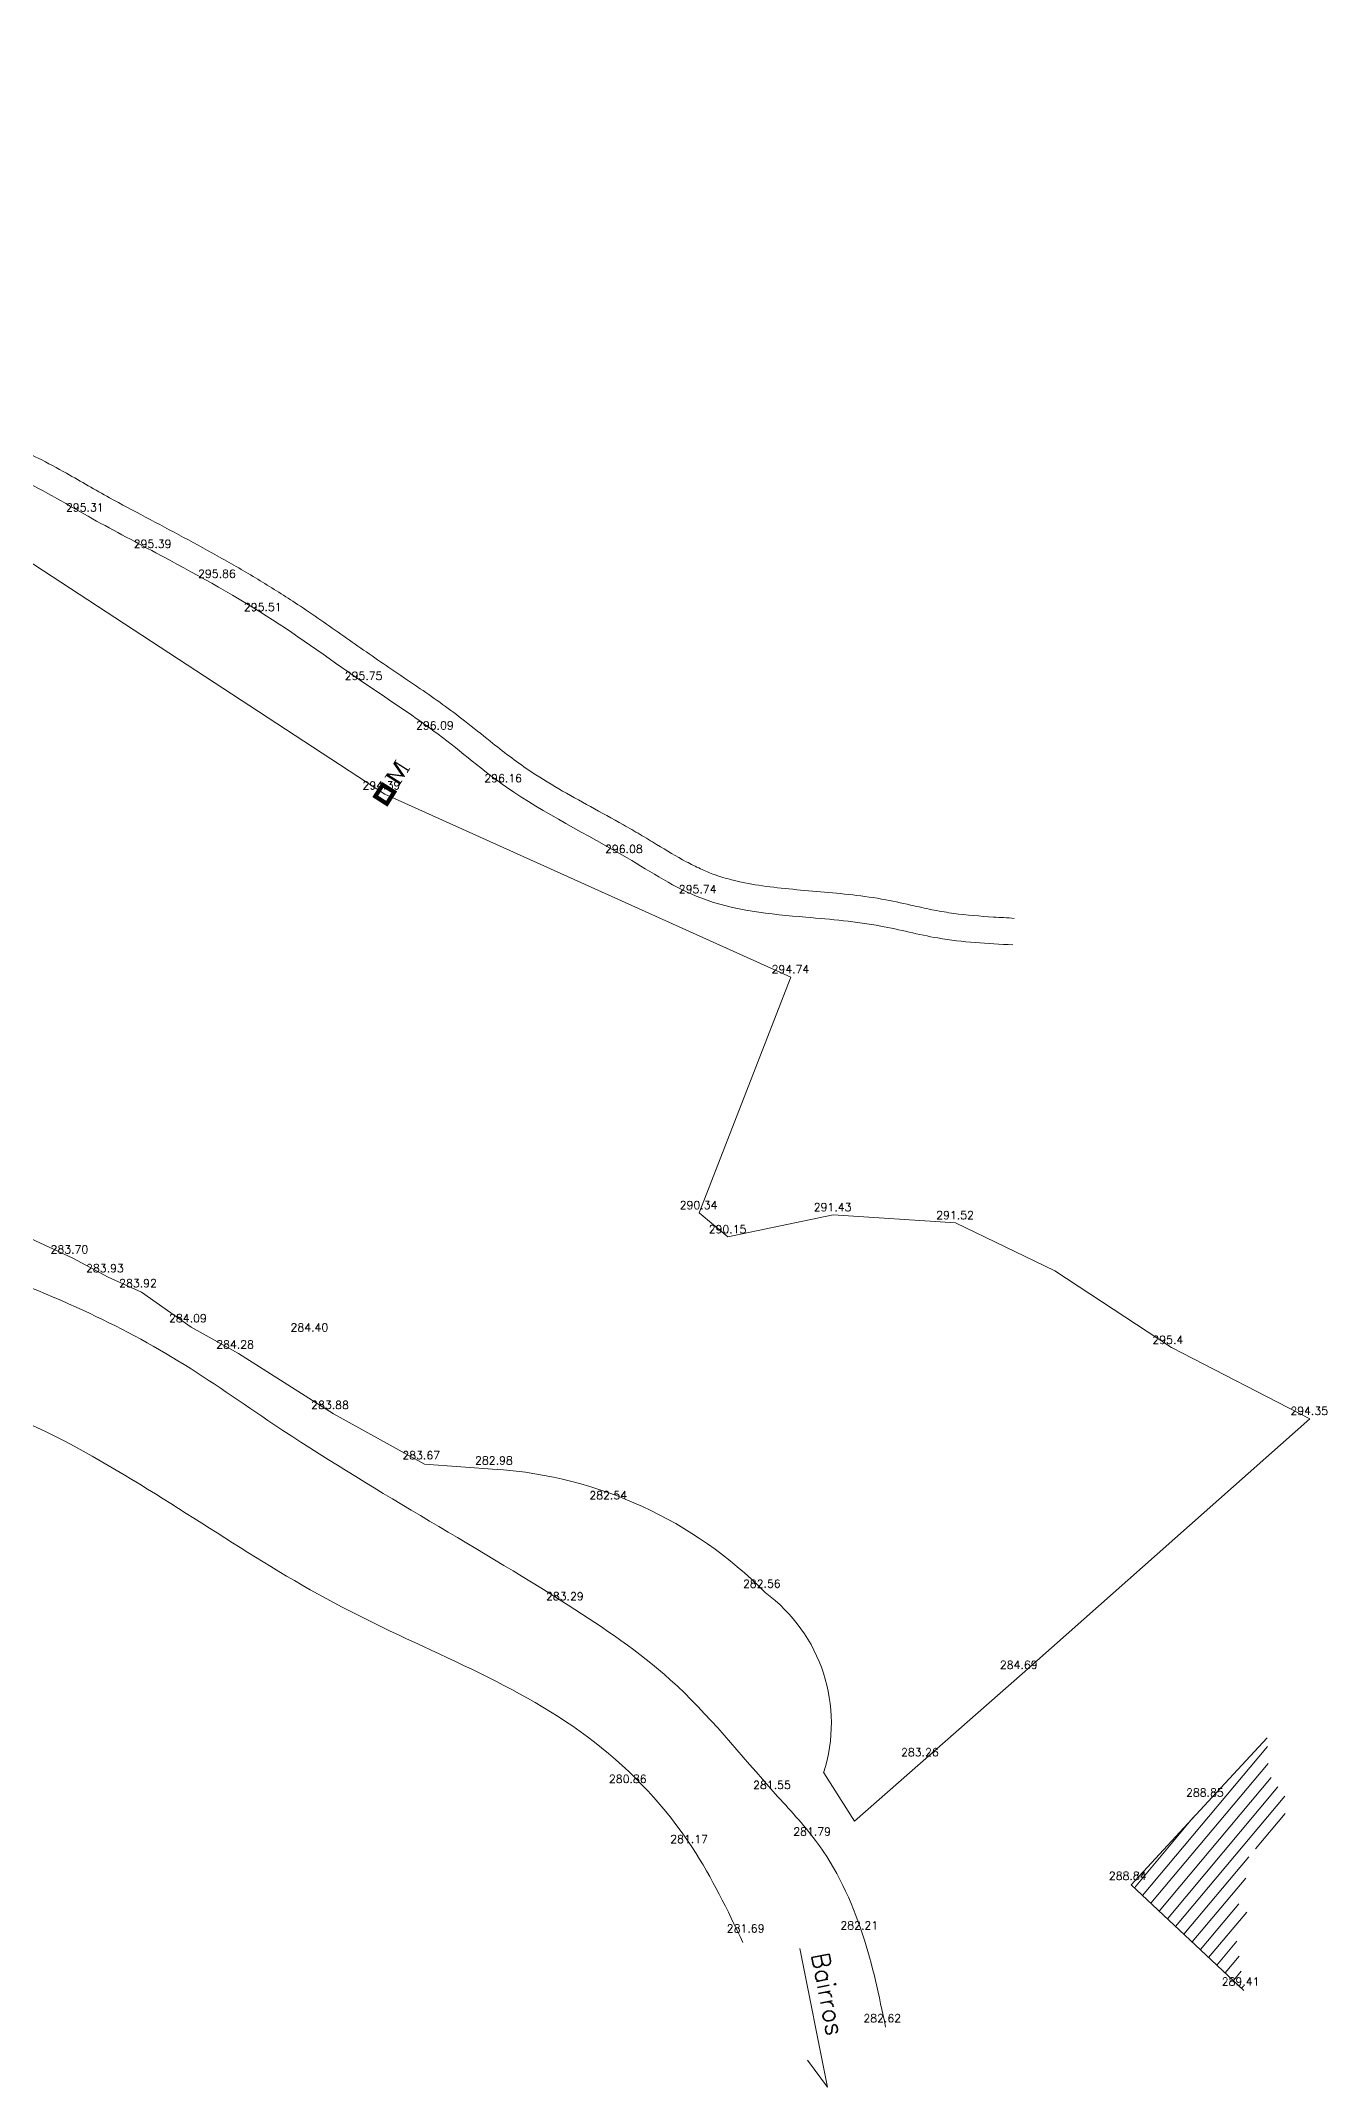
# Model space of a CAD drawing. Extents: x -10901 to -10687, y 151248 to 151425.
# Drawn here: x -10759.4 to -10687.1, y 151248.1 to 151363.1 of the extents above; entities that cross this region are included whole.
import ezdxf

# ---------------------------------------------------------------- set-up
doc = ezdxf.new("R2010")
doc.units = 0
doc.header["$LTSCALE"] = 0.1
doc.layers.get('0').update_dxf_attribs({"lineweight": 15})
for name, color, linetype, lineweight in [('caminhos', 250, 'Continuous', 15), ('CONSTRUÇOES', 12, 'Continuous', 15), ('PONTOS', 7, 'Continuous', 15)]:
    doc.layers.add(name, color=color, linetype=linetype, lineweight=lineweight)
doc.layers.add('LIM_MARCO_PARTILHA', color=40, linetype='Continuous')
doc.styles.get("Standard").update_dxf_attribs({"font": 'simplex.shx'})
doc.styles.add('TIMES NEW ROMAN', font='times.ttf')

# ---------------------------------------------------------------- blocks, each defined once
blk = doc.blocks.new('A$C06F97CB2')
at = {"layer": 'LIM_MARCO_PARTILHA', "const_width": 0.24, "elevation": -36.36}
blk.add_lwpolyline([(2.63, 1.97), (2.07, 1.43), (1.54, 1.98), (2.09, 2.52)], close=True, dxfattribs=at)
at = {"layer": 'LIM_MARCO_PARTILHA', "style": 'TIMES NEW ROMAN'}
blk.add_text('M ', height=0.96, rotation=44.0028, dxfattribs=at).set_placement((0.92, 0.24, -36.36))
blk = doc.blocks.new('*U3090', base_point=(-10719.62, 151256.49))
at = {"layer": 'PONTOS', "color": 250, "insert": (-10720.87, 151256.99), "char_height": 0.45, "attachment_point": 4}
blk.add_mtext('281.69', dxfattribs=at)
blk = doc.blocks.new('*U3091', base_point=(-10722.8, 151261.52))
at = {"layer": 'PONTOS', "color": 250, "insert": (-10724.05, 151262.02), "char_height": 0.45, "attachment_point": 4}
blk.add_mtext('281.17', dxfattribs=at)
blk = doc.blocks.new('*U3093', base_point=(-10711.94, 151251.44))
at = {"layer": 'PONTOS', "color": 250, "insert": (-10713.19, 151251.94), "char_height": 0.45, "attachment_point": 4}
blk.add_mtext('282.62', dxfattribs=at)
blk = doc.blocks.new('*U3094', base_point=(-10713.23, 151256.66))
at = {"layer": 'PONTOS', "color": 250, "insert": (-10714.48, 151257.16), "char_height": 0.45, "attachment_point": 4}
blk.add_mtext('282.21', dxfattribs=at)
blk = doc.blocks.new('*U3096', base_point=(-10718.14, 151264.56))
at = {"layer": 'PONTOS', "color": 250, "insert": (-10719.39, 151265.06), "char_height": 0.45, "attachment_point": 4}
blk.add_mtext('281.55', dxfattribs=at)
blk = doc.blocks.new('*U3103', base_point=(-10718.71, 151275.88))
at = {"layer": 'PONTOS', "color": 250, "insert": (-10719.96, 151276.38), "char_height": 0.45, "attachment_point": 4}
blk.add_mtext('282.56', dxfattribs=at)
blk = doc.blocks.new('*U3095', base_point=(-10715.88, 151261.94))
at = {"layer": 'PONTOS', "color": 250, "insert": (-10717.13, 151262.44), "char_height": 0.45, "attachment_point": 4}
blk.add_mtext('281.79', dxfattribs=at)
blk = doc.blocks.new('*U3092', base_point=(-10726.25, 151264.9))
at = {"layer": 'PONTOS', "color": 250, "insert": (-10727.5, 151265.4), "char_height": 0.45, "attachment_point": 4}
blk.add_mtext('280.86', dxfattribs=at)
blk = doc.blocks.new('*U3098', base_point=(-10693.79, 151264.13))
at = {"layer": 'PONTOS', "color": 250, "insert": (-10695.04, 151264.63), "char_height": 0.45, "attachment_point": 4}
blk.add_mtext('288.85', dxfattribs=at)
blk = doc.blocks.new('*U3105', base_point=(-10733.78, 151282.81))
at = {"layer": 'PONTOS', "color": 250, "insert": (-10735.03, 151283.31), "char_height": 0.45, "attachment_point": 4}
blk.add_mtext('282.98', dxfattribs=at)
blk = doc.blocks.new('*U3099', base_point=(-10691.78, 151253.5))
at = {"layer": 'PONTOS', "color": 250, "insert": (-10693.03, 151254), "char_height": 0.45, "attachment_point": 4}
blk.add_mtext('289.41', dxfattribs=at)
blk = doc.blocks.new('*U3107', base_point=(-10743, 151285.93))
at = {"layer": 'PONTOS', "color": 250, "insert": (-10744.25, 151286.43), "char_height": 0.45, "attachment_point": 4}
blk.add_mtext('283.88', dxfattribs=at)
blk = doc.blocks.new('*U3097', base_point=(-10729.79, 151275.17))
at = {"layer": 'PONTOS', "color": 250, "insert": (-10731.04, 151275.67), "char_height": 0.45, "attachment_point": 4}
blk.add_mtext('283.29', dxfattribs=at)
blk = doc.blocks.new('*U3100', base_point=(-10698.13, 151259.45))
at = {"layer": 'PONTOS', "color": 250, "insert": (-10699.38, 151259.95), "char_height": 0.45, "attachment_point": 4}
blk.add_mtext('288.84', dxfattribs=at)
blk = doc.blocks.new('*U3102', base_point=(-10709.82427, 151266.403835))
at = {"layer": 'PONTOS', "color": 250, "insert": (-10711.07427, 151266.903835), "char_height": 0.45, "attachment_point": 4}
blk.add_mtext('283.26', dxfattribs=at)
blk = doc.blocks.new('*U3101', base_point=(-10704.26, 151271.31))
at = {"layer": 'PONTOS', "color": 250, "insert": (-10705.51, 151271.81), "char_height": 0.45, "attachment_point": 4}
blk.add_mtext('284.69', dxfattribs=at)
blk = doc.blocks.new('*U3112', base_point=(-10726.47, 151317.2))
at = {"layer": 'PONTOS', "color": 250, "insert": (-10727.72, 151317.7), "char_height": 0.45, "attachment_point": 4}
blk.add_mtext('296.08', dxfattribs=at)
blk = doc.blocks.new('*U3104', base_point=(-10727.35, 151280.85))
at = {"layer": 'PONTOS', "color": 250, "insert": (-10728.6, 151281.35), "char_height": 0.45, "attachment_point": 4}
blk.add_mtext('282.54', dxfattribs=at)
blk = doc.blocks.new('*U3109', base_point=(-10750.99, 151290.81))
at = {"layer": 'PONTOS', "color": 250, "insert": (-10752.24, 151291.31), "char_height": 0.45, "attachment_point": 4}
blk.add_mtext('284.09', dxfattribs=at)
blk = doc.blocks.new('*U3106', base_point=(-10737.87, 151283.1))
at = {"layer": 'PONTOS', "color": 250, "insert": (-10739.12, 151283.6), "char_height": 0.45, "attachment_point": 4}
blk.add_mtext('283.67', dxfattribs=at)
blk = doc.blocks.new('*U3108', base_point=(-10748.34, 151289.33))
at = {"layer": 'PONTOS', "color": 250, "insert": (-10749.59, 151289.83), "char_height": 0.45, "attachment_point": 4}
blk.add_mtext('284.28', dxfattribs=at)
blk = doc.blocks.new('*U3111', base_point=(-10722.32, 151314.94))
at = {"layer": 'PONTOS', "color": 250, "insert": (-10723.57, 151315.44), "char_height": 0.45, "attachment_point": 4}
blk.add_mtext('295.74', dxfattribs=at)
blk = doc.blocks.new('*U3110', base_point=(-10740.11, 151320.78))
at = {"layer": 'PONTOS', "color": 250, "insert": (-10741.36, 151321.28), "char_height": 0.45, "attachment_point": 4}
blk.add_mtext('294.39', dxfattribs=at)
blk = doc.blocks.new('*U3113', base_point=(-10733.26, 151321.18))
at = {"layer": 'PONTOS', "color": 250, "insert": (-10734.51, 151321.68), "char_height": 0.45, "attachment_point": 4}
blk.add_mtext('296.16', dxfattribs=at)
blk = doc.blocks.new('*U3117', base_point=(-10752.9799, 151334.35514))
at = {"layer": 'PONTOS', "color": 250, "insert": (-10754.2299, 151334.85514), "char_height": 0.45, "attachment_point": 4}
blk.add_mtext('295.39', dxfattribs=at)
blk = doc.blocks.new('*U3116', base_point=(-10746.78, 151330.81))
at = {"layer": 'PONTOS', "color": 250, "insert": (-10748.03, 151331.31), "char_height": 0.45, "attachment_point": 4}
blk.add_mtext('295.51', dxfattribs=at)
blk = doc.blocks.new('*U3114', base_point=(-10737.1, 151324.15))
at = {"layer": 'PONTOS', "color": 250, "insert": (-10738.35, 151324.65), "char_height": 0.45, "attachment_point": 4}
blk.add_mtext('296.09', dxfattribs=at)
blk = doc.blocks.new('*U3115', base_point=(-10741.11, 151326.94))
at = {"layer": 'PONTOS', "color": 250, "insert": (-10742.36, 151327.44), "char_height": 0.45, "attachment_point": 4}
blk.add_mtext('295.75', dxfattribs=at)
blk = doc.blocks.new('*U3134', base_point=(-10756.79, 151336.41))
at = {"layer": 'PONTOS', "color": 250, "insert": (-10758.04, 151336.91), "char_height": 0.45, "attachment_point": 4}
blk.add_mtext('295.31', dxfattribs=at)
blk = doc.blocks.new('*U3146', base_point=(-10753.8, 151292.78))
at = {"layer": 'PONTOS', "color": 250, "insert": (-10755.05, 151293.28), "char_height": 0.45, "attachment_point": 4}
blk.add_mtext('283.92', dxfattribs=at)
blk = doc.blocks.new('*U3135', base_point=(-10749.36, 151332.68))
at = {"layer": 'PONTOS', "color": 250, "insert": (-10750.61, 151333.18), "char_height": 0.45, "attachment_point": 4}
blk.add_mtext('295.86', dxfattribs=at)
blk = doc.blocks.new('*U3147', base_point=(-10744.16, 151290.29))
at = {"layer": 'PONTOS', "color": 250, "insert": (-10745.41, 151290.79), "char_height": 0.45, "attachment_point": 4}
blk.add_mtext('284.40', dxfattribs=at)
blk = doc.blocks.new('*U3145', base_point=(-10755.66, 151293.62))
at = {"layer": 'PONTOS', "color": 250, "insert": (-10756.91, 151294.12), "char_height": 0.45, "attachment_point": 4}
blk.add_mtext('283.93', dxfattribs=at)
blk = doc.blocks.new('*U3144', base_point=(-10757.66, 151294.68))
at = {"layer": 'PONTOS', "color": 250, "insert": (-10758.91, 151295.18), "char_height": 0.45, "attachment_point": 4}
blk.add_mtext('283.70', dxfattribs=at)
blk = doc.blocks.new('*U3215', base_point=(-10744.16, 151290.29))
at = {"layer": 'PONTOS', "color": 250, "insert": (-10745.41, 151290.79), "char_height": 0.45, "attachment_point": 4}
blk.add_mtext('284.40', dxfattribs=at)
blk = doc.blocks.new('*U3216', base_point=(-10749.36, 151332.68))
at = {"layer": 'PONTOS', "color": 250, "insert": (-10750.61, 151333.18), "char_height": 0.45, "attachment_point": 4}
blk.add_mtext('295.86', dxfattribs=at)

msp = doc.modelspace()

# ---------------------------------------------------------------- hatches: boundary and pattern name
at = {"layer": 'CONSTRUÇOES'}
h = msp.add_hatch(dxfattribs=at)
h.set_pattern_fill('ANSI31', color=252, scale=0.2, angle=5.0087)
h.set_pattern_definition([(50.0087128, (-87941.8954, 144122.8736), (-0.486500285, 0.408096156), [])])
h.paths.add_polyline_path([(-10690.02, 151261.89), (-10689.24, 151264.09), (-10690.41, 151265.68), (-10690.47, 151267.71), (-10693.79, 151264.13), (-10698.13, 151259.45), (-10691.78, 151253.5), (-10692.22, 151256.58), (-10691.24, 151257.51), (-10692.49, 151258.82), (-10691.72, 151259.56), (-10691.46, 151261.34)])

# ---------------------------------------------------------------- linework, layer by layer
at = {"layer": 'caminhos'}
for p, q in [((-10740.11, 151320.78), (-10772.08, 151341.69)), ((-10717.26, 151310.5), (-10740.11, 151320.78)), ((-10722.43, 151297.24), (-10717.26, 151310.5)), ((-10762.7, 151297.03), (-10757.66, 151294.68)), ((-10720.81, 151295.88), (-10722.43, 151297.24)), ((-10714.89, 151297.12), (-10720.81, 151295.88)), ((-10708, 151296.67), (-10714.89, 151297.12)), ((-10702.41, 151293.98), (-10708, 151296.67)), ((-10757.66, 151294.68), (-10755.66, 151293.62)), ((-10755.66, 151293.62), (-10753.8, 151292.78)), ((-10695.85, 151289.66), (-10702.41, 151293.98)), ((-10753.8, 151292.78), (-10750.99, 151290.81)), ((-10750.99, 151290.81), (-10748.34, 151289.33)), ((-10748.34, 151289.33), (-10743, 151285.93)), ((-10688.08, 151285.66), (-10695.85, 151289.66)), ((-10743, 151285.93), (-10737.87, 151283.1)), ((-10704.26, 151271.31), (-10688.08, 151285.66)), ((-10737.87, 151283.1), (-10733.78, 151282.81)), ((-10713.68, 151263.03), (-10704.26, 151271.31)), ((-10715.42, 151265.75), (-10713.68, 151263.03))]:
    msp.add_line(p, q, dxfattribs=at)
msp.add_lwpolyline([(-10716.77, 151255.86), (-10715.21, 151248.07), (-10716.34, 151249.59)], dxfattribs=at)
for centre, radius, start, end in [((-10735.44, 151259.34), 23.53, 44.6887, 85.9602), ((-10724.11, 151268.53), 9.12, 342.2574, 53.7273)]:
    msp.add_arc(centre, radius, start, end, dxfattribs=at)
for points, knots in [([(-10704.7, 151313.8), (-10705.09, 151313.83), (-10705.48, 151313.85), (-10706.63, 151313.92), (-10707.38, 151313.98), (-10708.47, 151314.13), (-10708.83, 151314.19), (-10709.57, 151314.33), (-10709.95, 151314.42), (-10710.85, 151314.62), (-10711.38, 151314.74), (-10713.18, 151315.08), (-10714.41, 151315.19), (-10716.8, 151315.4), (-10717.97, 151315.49), (-10719.6, 151315.74), (-10720.11, 151315.84), (-10720.93, 151316.05), (-10721.25, 151316.15), (-10721.82, 151316.35), (-10722.08, 151316.46), (-10722.62, 151316.71), (-10722.88, 151316.84), (-10723.7, 151317.28), (-10724.25, 151317.61), (-10725.12, 151318.14), (-10725.43, 151318.33), (-10726.06, 151318.7), (-10726.37, 151318.88), (-10727.31, 151319.41), (-10727.93, 151319.75), (-10729.75, 151320.75), (-10730.93, 151321.41), (-10732.38, 151322.39), (-10732.74, 151322.65), (-10733.46, 151323.19), (-10733.82, 151323.47), (-10734.65, 151324.14), (-10735.13, 151324.52), (-10736.02, 151325.22), (-10736.44, 151325.53), (-10737.27, 151326.14), (-10737.69, 151326.43), (-10738.7, 151327.12), (-10739.29, 151327.51), (-10740.3, 151328.2), (-10740.72, 151328.49), (-10741.56, 151329.07), (-10741.99, 151329.37), (-10743.27, 151330.27), (-10744.13, 151330.87), (-10745.71, 151331.92), (-10746.41, 151332.36), (-10747.83, 151333.22), (-10748.55, 151333.64), (-10750.7, 151334.85), (-10752.15, 151335.61), (-10754.25, 151336.73), (-10754.93, 151337.09), (-10755.99, 151337.68), (-10756.39, 151337.9), (-10757.19, 151338.36), (-10757.6, 151338.6), (-10758.53, 151339.12), (-10759.06, 151339.41), (-10760.04, 151339.9), (-10760.49, 151340.11), (-10761.38, 151340.5), (-10761.82, 151340.68), (-10763.16, 151341.19), (-10764.04, 151341.5), (-10765.62, 151342.05), (-10766.31, 151342.29), (-10767.41, 151342.71), (-10767.82, 151342.88), (-10768.67, 151343.23), (-10769.09, 151343.42), (-10770.06, 151343.84), (-10770.61, 151344.07), (-10771.63, 151344.47), (-10772.11, 151344.64), (-10773.06, 151344.96), (-10773.53, 151345.1), (-10774.95, 151345.5), (-10775.89, 151345.73), (-10777.5, 151346.14), (-10778.19, 151346.32), (-10779.55, 151346.72), (-10780.22, 151346.93), (-10781.63, 151347.43), (-10782.38, 151347.72), (-10783.86, 151348.37), (-10784.6, 151348.72), (-10786.3, 151349.57), (-10787.27, 151350.08), (-10789.2, 151351.09), (-10790.17, 151351.6), (-10792.02, 151352.56), (-10792.9, 151353.01), (-10794.45, 151353.8), (-10795.12, 151354.12), (-10796.44, 151354.77), (-10797.09, 151355.1), (-10798.31, 151355.74), (-10798.87, 151356.05), (-10800, 151356.71), (-10800.55, 151357.05), (-10802.21, 151358.12), (-10803.3, 151358.88), (-10805.12, 151360.19), (-10805.85, 151360.72), (-10806.59, 151361.26), (-10806.59, 151361.26), (-10806.59, 151361.26), (-10806.59, 151361.26), (-10807.45, 151361.89), (-10808.31, 151362.52), (-10809.17, 151363.15)], [0, 0, 0, 0, 1.176872, 1.176872, 3.530616, 3.530616, 4.737437, 4.737437, 5.944259, 5.944259, 7.519642, 7.519642, 11.0698, 11.0698, 14.619958, 14.619958, 16.33083, 16.33083, 17.474048, 17.474048, 18.473766, 18.473766, 19.473484, 19.473484, 21.47292, 21.47292, 22.520022, 22.520022, 23.567125, 23.567125, 25.661329, 25.661329, 29.849739, 29.849739, 31.270448, 31.270448, 32.691156, 32.691156, 34.49952, 34.49952, 35.994991, 35.994991, 37.490463, 37.490463, 39.604047, 39.604047, 41.163914, 41.163914, 42.72378, 42.72378, 45.843513, 45.843513, 48.275222, 48.275222, 50.706931, 50.706931, 55.570349, 55.570349, 57.882983, 57.882983, 59.277353, 59.277353, 60.671724, 60.671724, 62.415847, 62.415847, 63.796566, 63.796566, 65.177285, 65.177285, 67.938723, 67.938723, 70.178322, 70.178322, 71.586368, 71.586368, 72.994413, 72.994413, 74.722148, 74.722148, 76.147289, 76.147289, 77.572429, 77.572429, 80.42271, 80.42271, 82.605984, 82.605984, 84.789258, 84.789258, 87.320785, 87.320785, 89.852312, 89.852312, 93.132692, 93.132692, 96.413071, 96.413071, 99.358192, 99.358192, 101.576698, 101.576698, 103.795205, 103.795205, 105.820545, 105.820545, 107.845886, 107.845886, 111.896566, 111.896566, 114.628759, 114.628759, 114.628759, 114.632614, 114.632614, 114.632614, 117.809359, 117.809359, 117.809359, 117.809359]), ([(-10704.78, 151312.31), (-10706.2, 151312.38), (-10708.71, 151312.51), (-10712.51, 151313.54), (-10716.99, 151313.9), (-10722.09, 151314.38), (-10727.32, 151317.87), (-10732.59, 151320.37), (-10737.04, 151324.25), (-10741.69, 151327.26), (-10746.77, 151331), (-10752.15, 151333.93), (-10756.9, 151336.42), (-10761.69, 151339.31), (-10767.22, 151340.83), (-10772.68, 151343.46), (-10777.62, 151344.56), (-10782.83, 151346.13), (-10788.41, 151348.95), (-10793.92, 151351.91), (-10800.55, 151355.05), (-10804.32, 151357.75), (-10806.75, 151359.52)], [0, 0, 0, 0, 4.238969, 7.519768, 11.750378, 17.759358, 22.48112, 30.34429, 35.20407, 40.089692, 46.952503, 54.09648, 58.427695, 63.077516, 70.794068, 75.482251, 81.201538, 85.909214, 91.781182, 99.865035, 104.733322, 113.732914, 113.732914, 113.732914, 113.732914])]:
    msp.add_open_spline(points, degree=3, knots=knots, dxfattribs=at)
for points in [[(-10711.94, 151251.44), (-10713.23, 151256.66), (-10715.88, 151261.94), (-10718.14, 151264.56), (-10724.05, 151270.98), (-10729.79, 151275.17), (-10746.35, 151285.34), (-10751.74, 151288.92), (-10757.46, 151291.93), (-10764.58, 151294.15), (-10771.33, 151293.81), (-10777.54, 151293.56), (-10783.79, 151292.94), (-10791.07, 151291.87), (-10798.54, 151290.6), (-10807.21, 151289.63), (-10816.49, 151289.09), (-10823.76, 151289.72)], [(-10822.88, 151283.15), (-10819.74, 151282.41), (-10808.62, 151282.63), (-10794.5, 151284.48), (-10782.39, 151285.99), (-10774.3, 151286.91), (-10765.13, 151286.99), (-10756.56, 151283.55), (-10742.51, 151275.06), (-10728.31, 151267.47), (-10722.8, 151261.52), (-10719.96, 151256.2)]]:
    msp.add_spline(points, degree=3, dxfattribs=at)
at = {"layer": 'CONSTRUÇOES', "color": 250, "lineweight": 30}
for points in [[(-10693.79, 151264.13), (-10690.47, 151267.71)], [(-10691.78, 151253.5), (-10698.13, 151259.45), (-10693.79, 151264.13)]]:
    msp.add_lwpolyline(points, dxfattribs=at)

# ---------------------------------------------------------------- block references
at = {"color": 193}
for name, p in [('*U3134', (-10756.79, 151336.41)), ('*U3117', (-10752.98, 151334.36)), ('*U3135', (-10749.36, 151332.68)), ('*U3216', (-10749.36, 151332.68)), ('*U3116', (-10746.78, 151330.81)), ('*U3115', (-10741.11, 151326.94)), ('*U3114', (-10737.1, 151324.15)), ('*U3110', (-10740.11, 151320.78)), ('*U3113', (-10733.26, 151321.18)), ('*U3112', (-10726.47, 151317.2)), ('*U3111', (-10722.32, 151314.94)), ('*U3144', (-10757.66, 151294.68)), ('*U3145', (-10755.66, 151293.62)), ('*U3146', (-10753.8, 151292.78)), ('*U3109', (-10750.99, 151290.81)), ('*U3147', (-10744.16, 151290.29)), ('*U3215', (-10744.16, 151290.29)), ('*U3108', (-10748.34, 151289.33)), ('*U3107', (-10743, 151285.93)), ('*U3106', (-10737.87, 151283.1)), ('*U3105', (-10733.78, 151282.81)), ('*U3104', (-10727.35, 151280.85)), ('*U3103', (-10718.71, 151275.88)), ('*U3097', (-10729.79, 151275.17)), ('*U3101', (-10704.26, 151271.31)), ('*U3102', (-10709.82, 151266.4)), ('*U3092', (-10726.25, 151264.9)), ('*U3096', (-10718.14, 151264.56)), ('*U3098', (-10693.79, 151264.13)), ('*U3091', (-10722.8, 151261.52)), ('*U3095', (-10715.88, 151261.94)), ('*U3100', (-10698.13, 151259.45)), ('*U3090', (-10719.62, 151256.49)), ('*U3094', (-10713.23, 151256.66)), ('*U3099', (-10691.78, 151253.5)), ('*U3093', (-10711.94, 151251.44))]:
    msp.add_blockref(name, p, dxfattribs=at)
at = {"layer": 'LIM_MARCO_PARTILHA', "xscale": -1, "rotation": 101.7421389676396}
msp.add_blockref('A$C06F97CB2', (-10738.6, 151323.22, 36.36), dxfattribs=at)

# ---------------------------------------------------------------- texts
at = {"layer": 'caminhos', "insert": (-10715.14, 151255.71), "char_height": 1, "attachment_point": 1, "rotation": 280.8258}
msp.add_mtext_dynamic_manual_height_columns('Bairros', width=25.5295, gutter_width=7.5, heights=[0], dxfattribs=at)
at = {"layer": 'PONTOS', "color": 250}
for s, p in [('294.74', (-10718.35, 151310.71)), ('290.34', (-10723.52, 151297.45)), ('291.43', (-10715.98, 151297.33)), ('291.52', (-10709.09, 151296.88)), ('290.15', (-10721.89, 151296.09)), ('295.4', (-10696.93, 151289.87)), ('294.35', (-10689.17, 151285.87))]:
    msp.add_text(s, height=0.45, dxfattribs=at).set_placement(p)

doc.saveas('drawing.dxf')
